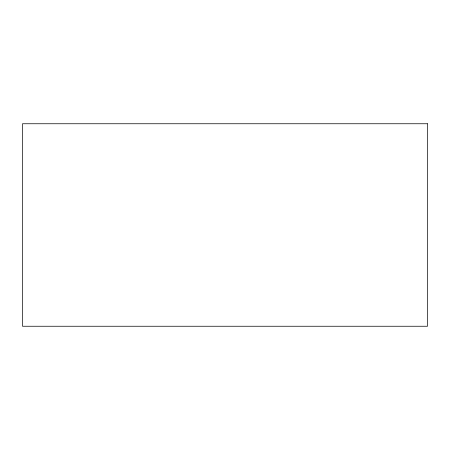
<?xml version="1.0" encoding="UTF-8"?>
<svg xmlns="http://www.w3.org/2000/svg" width="450" height="450" viewBox="0 0 450 450"><rect width="100%" height="100%" fill="white"/><g stroke="black" fill="none" stroke-linecap="round" stroke-linejoin="round"><path stroke-width="0.67" d="M427.5 123.75L22.5 123.75L22.5 326.25L427.5 326.25L427.5 123.75"/></g></svg>
